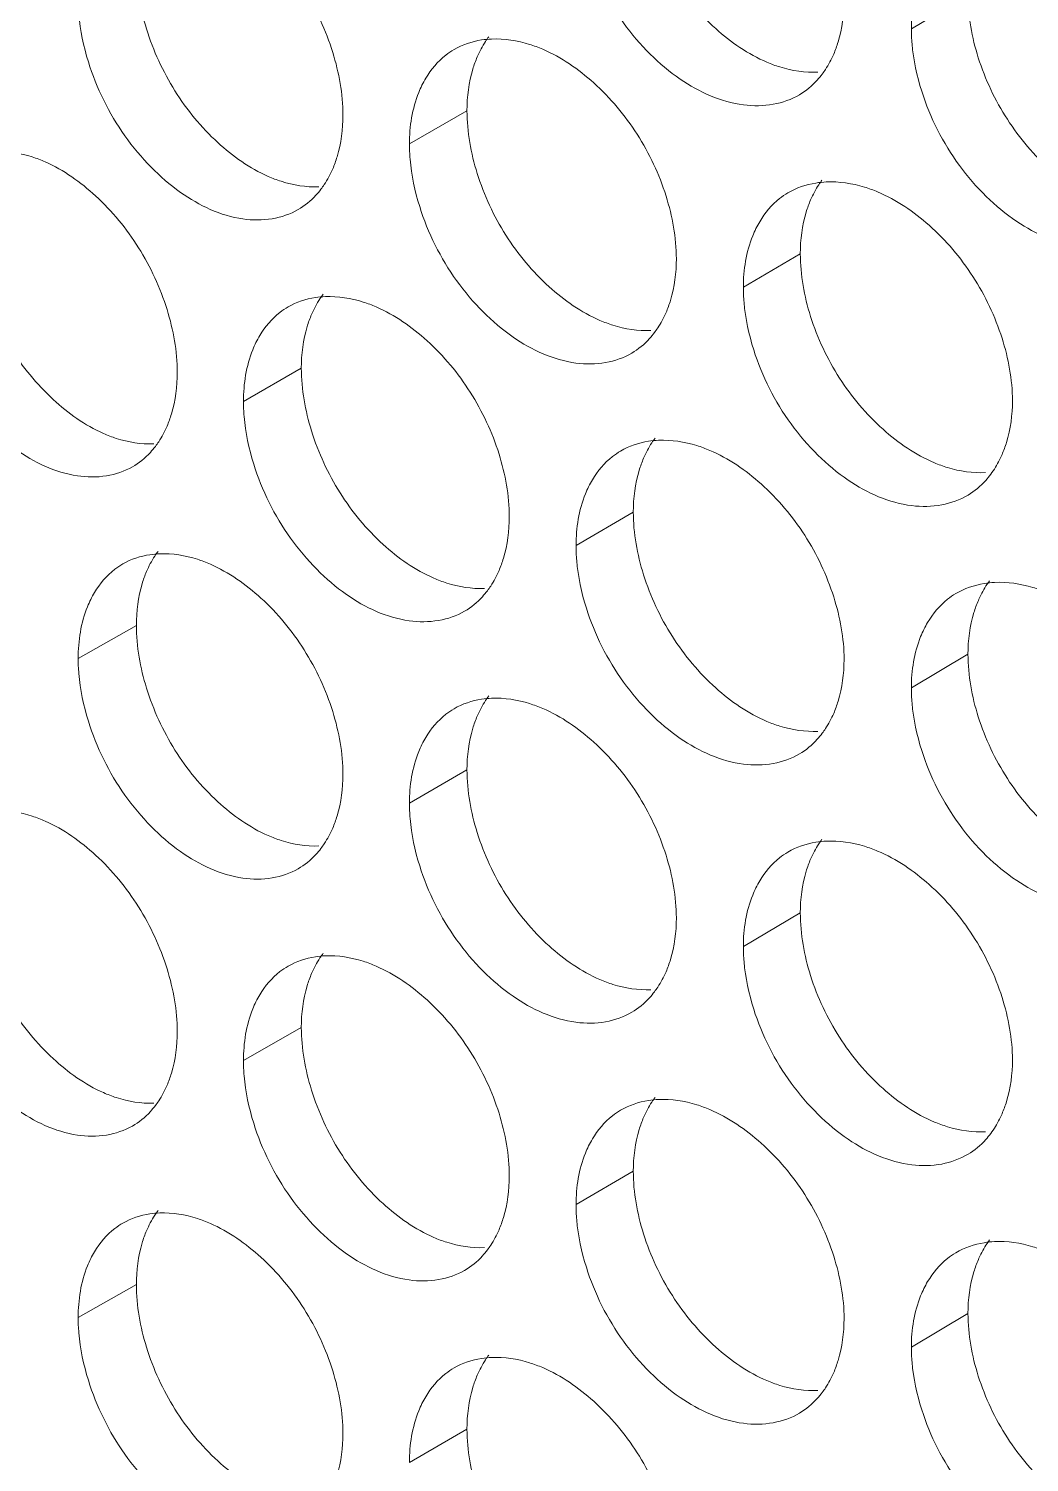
# Model space of a CAD drawing. Header units: millimetres. Extents: x 1177 to 4147, y 93 to 2194.
# Drawn here: x 2607.16 to 2619.11, y 989 to 1006.13 of the extents above; entities that cross this region are included whole.
import ezdxf

# ---------------------------------------------------------------- set-up
doc = ezdxf.new("R2010")
doc.units = ezdxf.units.MM
doc.header["$LTSCALE"] = 0.1
doc.layers.get('0').update_dxf_attribs({"lineweight": 13})
doc.layers.add('标注', color=251, linetype='Continuous', lineweight=9)

# ---------------------------------------------------------------- blocks, each defined once
blk = doc.blocks.new('02')
at = {"layer": '标注'}
for p, q in [((4509.669, 1029.17), (4508.703, 1028.596)), ((4501.12, 1027.196), (4500.138, 1026.629)), ((4501.12, 1027.196), (4500.138, 1026.629)), ((4506.808, 1024.755), (4505.836, 1024.184)), ((4506.808, 1024.755), (4505.836, 1024.184)), ((4498.293, 1022.802), (4497.306, 1022.237)), ((4503.958, 1020.347), (4502.981, 1019.778)), ((4495.478, 1018.414), (4494.485, 1017.851)), ((4509.669, 1017.92), (4508.703, 1017.346)), ((4501.12, 1015.946), (4500.138, 1015.379)), ((4506.808, 1013.505), (4505.836, 1012.934)), ((4498.293, 1011.552), (4497.306, 1010.987)), ((4503.958, 1009.097), (4502.981, 1008.528)), ((4495.478, 1007.164), (4494.485, 1006.601)), ((4495.478, 1007.164), (4494.485, 1006.601)), ((4509.669, 1006.67), (4508.703, 1006.096)), ((4501.12, 1004.696), (4500.138, 1004.129)), ((4501.12, 1004.696), (4500.138, 1004.129))]:
    blk.add_line(p, q, dxfattribs=at)
for points, knots in [([(4503.958, 1031.597), (4503.958, 1031.236), (4504.096, 1030.487), (4504.579, 1029.452), (4505.304, 1028.586), (4505.917, 1028.161), (4506.237, 1028.025)], [0, 0, 0, 0, 0.244219, 0.506251, 0.764892, 1, 1, 1, 1]), ([(4499.003, 1027.122), (4499.003, 1027.483), (4498.866, 1028.233), (4498.385, 1029.27), (4497.666, 1030.139), (4497.058, 1030.568), (4496.741, 1030.707)], [0, 0, 0, 0, 0.244427, 0.506785, 0.765518, 1, 1, 1, 1]), ([(4499.003, 1027.122), (4499.003, 1027.483), (4498.866, 1028.233), (4498.385, 1029.27), (4497.666, 1030.139), (4497.058, 1030.568), (4496.741, 1030.707)], [0, 0, 0, 0, 0.244427, 0.506785, 0.765518, 1, 1, 1, 1]), ([(4503.157, 1029.959), (4503.298, 1029.51), (4503.621, 1028.865), (4504.227, 1028.158), (4504.871, 1027.611), (4505.614, 1027.271), (4506.341, 1027.277), (4506.658, 1027.39), (4506.795, 1027.47)], [0, 0, 0, 0, 0.286646, 0.428688, 0.564047, 0.800418, 0.903427, 1, 1, 1, 1]), ([(4495.478, 1029.664), (4495.478, 1029.302), (4495.615, 1028.552), (4496.091, 1027.515), (4496.806, 1026.644), (4497.412, 1026.214), (4497.729, 1026.075)], [0, 0, 0, 0, 0.244732, 0.507241, 0.765812, 1, 1, 1, 1]), ([(4495.478, 1029.664), (4495.478, 1029.302), (4495.615, 1028.552), (4496.091, 1027.515), (4496.806, 1026.644), (4497.412, 1026.214), (4497.729, 1026.075)], [0, 0, 0, 0, 0.244732, 0.507241, 0.765812, 1, 1, 1, 1]), ([(4508.981, 1029.714), (4508.935, 1029.637), (4508.765, 1029.288), (4508.703, 1028.893), (4508.703, 1028.596)], [0, 0, 0, 0, 0.2325, 1, 1, 1, 1]), ([(4494.485, 1029.101), (4494.485, 1029.015), (4494.502, 1028.653), (4494.577, 1028.294), (4494.659, 1028.031)], [0, 0, 0, 0, 0.239012, 1, 1, 1, 1]), ([(4494.485, 1029.101), (4494.485, 1029.015), (4494.502, 1028.653), (4494.577, 1028.294), (4494.659, 1028.031)], [0, 0, 0, 0, 0.239012, 1, 1, 1, 1]), ([(4507.378, 1028.162), (4507.407, 1028.23), (4507.514, 1028.524), (4507.555, 1028.841), (4507.555, 1029.081)], [0, 0, 0, 0, 0.235606, 1, 1, 1, 1]), ([(4509.669, 1029.17), (4509.669, 1028.809), (4509.808, 1028.06), (4510.296, 1027.026), (4511.027, 1026.164), (4511.644, 1025.743), (4511.966, 1025.608)], [0, 0, 0, 0, 0.243882, 0.505596, 0.764283, 1, 1, 1, 1]), ([(4508.703, 1028.596), (4508.703, 1028.51), (4508.719, 1028.148), (4508.797, 1027.79), (4508.88, 1027.528)], [0, 0, 0, 0, 0.239196, 1, 1, 1, 1]), ([(4501.541, 1028.42), (4501.484, 1028.418), (4501.261, 1028.397), (4501.043, 1028.324), (4500.9, 1028.241)], [0, 0, 0, 0, 0.258684, 1, 1, 1, 1]), ([(4501.541, 1028.42), (4501.484, 1028.418), (4501.261, 1028.397), (4501.043, 1028.324), (4500.9, 1028.241)], [0, 0, 0, 0, 0.258684, 1, 1, 1, 1]), ([(4501.492, 1028.459), (4501.473, 1028.433), (4501.397, 1028.325), (4501.334, 1028.207), (4501.295, 1028.115)], [0, 0, 0, 0, 0.243764, 1, 1, 1, 1]), ([(4501.492, 1028.459), (4501.473, 1028.433), (4501.397, 1028.325), (4501.334, 1028.207), (4501.295, 1028.115)], [0, 0, 0, 0, 0.243764, 1, 1, 1, 1]), ([(4502.412, 1028.246), (4502.339, 1028.277), (4502.061, 1028.381), (4501.759, 1028.429), (4501.541, 1028.42)], [0, 0, 0, 0, 0.266573, 1, 1, 1, 1]), ([(4502.412, 1028.246), (4502.339, 1028.277), (4502.061, 1028.381), (4501.759, 1028.429), (4501.541, 1028.42)], [0, 0, 0, 0, 0.266573, 1, 1, 1, 1]), ([(4500.9, 1028.241), (4500.851, 1028.212), (4500.659, 1028.083), (4500.505, 1027.9), (4500.416, 1027.75)], [0, 0, 0, 0, 0.244804, 1, 1, 1, 1]), ([(4500.9, 1028.241), (4500.851, 1028.212), (4500.659, 1028.083), (4500.505, 1027.9), (4500.416, 1027.75)], [0, 0, 0, 0, 0.244804, 1, 1, 1, 1]), ([(4501.295, 1028.115), (4501.266, 1028.047), (4501.16, 1027.752), (4501.12, 1027.436), (4501.12, 1027.196)], [0, 0, 0, 0, 0.235219, 1, 1, 1, 1]), ([(4501.295, 1028.115), (4501.266, 1028.047), (4501.16, 1027.752), (4501.12, 1027.436), (4501.12, 1027.196)], [0, 0, 0, 0, 0.235219, 1, 1, 1, 1]), ([(4504.693, 1024.671), (4504.693, 1025.032), (4504.554, 1025.782), (4504.069, 1026.817), (4503.343, 1027.683), (4502.731, 1028.109), (4502.412, 1028.246)], [0, 0, 0, 0, 0.244084, 0.506123, 0.764903, 1, 1, 1, 1]), ([(4504.693, 1024.671), (4504.693, 1025.032), (4504.554, 1025.782), (4504.069, 1026.817), (4503.343, 1027.683), (4502.731, 1028.109), (4502.412, 1028.246)], [0, 0, 0, 0, 0.244084, 0.506123, 0.764903, 1, 1, 1, 1]), ([(4507.183, 1027.823), (4507.202, 1027.848), (4507.277, 1027.955), (4507.339, 1028.071), (4507.378, 1028.162)], [0, 0, 0, 0, 0.244103, 1, 1, 1, 1]), ([(4494.659, 1028.031), (4494.798, 1027.583), (4495.115, 1026.939), (4495.709, 1026.229), (4496.342, 1025.678), (4497.071, 1025.329), (4497.79, 1025.325), (4498.104, 1025.431), (4498.239, 1025.509)], [0, 0, 0, 0, 0.287891, 0.430312, 0.565838, 0.801787, 0.904179, 1, 1, 1, 1]), ([(4494.659, 1028.031), (4494.798, 1027.583), (4495.115, 1026.939), (4495.709, 1026.229), (4496.342, 1025.678), (4497.071, 1025.329), (4497.79, 1025.325), (4498.104, 1025.431), (4498.239, 1025.509)], [0, 0, 0, 0, 0.287891, 0.430312, 0.565838, 0.801787, 0.904179, 1, 1, 1, 1]), ([(4506.237, 1028.025), (4506.31, 1027.994), (4506.589, 1027.891), (4506.891, 1027.845), (4507.109, 1027.855)], [0, 0, 0, 0, 0.26616, 1, 1, 1, 1]), ([(4500.416, 1027.75), (4500.37, 1027.673), (4500.199, 1027.324), (4500.138, 1026.927), (4500.138, 1026.629)], [0, 0, 0, 0, 0.231788, 1, 1, 1, 1]), ([(4500.416, 1027.75), (4500.37, 1027.673), (4500.199, 1027.324), (4500.138, 1026.927), (4500.138, 1026.629)], [0, 0, 0, 0, 0.231788, 1, 1, 1, 1]), ([(4506.795, 1027.47), (4506.907, 1027.537), (4507.045, 1027.651), (4507.156, 1027.787), (4507.183, 1027.823)], [0, 0, 0, 0, 0.744319, 1, 1, 1, 1]), ([(4508.88, 1027.528), (4509.023, 1027.078), (4509.35, 1026.433), (4509.962, 1025.727), (4510.615, 1025.183), (4511.366, 1024.848), (4512.099, 1024.862), (4512.418, 1024.979), (4512.556, 1025.062)], [0, 0, 0, 0, 0.285826, 0.427621, 0.562871, 0.799523, 0.902937, 1, 1, 1, 1]), ([(4501.12, 1027.196), (4501.12, 1026.835), (4501.257, 1026.085), (4501.739, 1025.049), (4502.46, 1024.182), (4503.071, 1023.756), (4503.389, 1023.619)], [0, 0, 0, 0, 0.244389, 0.506579, 0.765197, 1, 1, 1, 1]), ([(4501.12, 1027.196), (4501.12, 1026.835), (4501.257, 1026.085), (4501.739, 1025.049), (4502.46, 1024.182), (4503.071, 1023.756), (4503.389, 1023.619)], [0, 0, 0, 0, 0.244389, 0.506579, 0.765197, 1, 1, 1, 1]), ([(4498.829, 1026.204), (4498.858, 1026.272), (4498.964, 1026.566), (4499.003, 1026.883), (4499.003, 1027.122)], [0, 0, 0, 0, 0.23516, 1, 1, 1, 1]), ([(4498.829, 1026.204), (4498.858, 1026.272), (4498.964, 1026.566), (4499.003, 1026.883), (4499.003, 1027.122)], [0, 0, 0, 0, 0.23516, 1, 1, 1, 1]), ([(4493.923, 1026.323), (4493.851, 1026.355), (4493.577, 1026.461), (4493.279, 1026.511), (4493.063, 1026.503)], [0, 0, 0, 0, 0.267086, 1, 1, 1, 1]), ([(4500.138, 1026.629), (4500.138, 1026.543), (4500.154, 1026.181), (4500.23, 1025.823), (4500.313, 1025.56)], [0, 0, 0, 0, 0.239084, 1, 1, 1, 1]), ([(4500.138, 1026.629), (4500.138, 1026.543), (4500.154, 1026.181), (4500.23, 1025.823), (4500.313, 1025.56)], [0, 0, 0, 0, 0.239084, 1, 1, 1, 1]), ([(4496.176, 1022.732), (4496.176, 1023.093), (4496.039, 1023.843), (4495.56, 1024.881), (4494.844, 1025.752), (4494.239, 1026.183), (4493.923, 1026.323)], [0, 0, 0, 0, 0.244599, 0.507118, 0.765827, 1, 1, 1, 1]), ([(4498.628, 1025.856), (4498.648, 1025.882), (4498.725, 1025.992), (4498.789, 1026.111), (4498.829, 1026.204)], [0, 0, 0, 0, 0.243623, 1, 1, 1, 1]), ([(4498.628, 1025.856), (4498.648, 1025.882), (4498.725, 1025.992), (4498.789, 1026.111), (4498.829, 1026.204)], [0, 0, 0, 0, 0.243623, 1, 1, 1, 1]), ([(4497.729, 1026.075), (4497.801, 1026.044), (4498.076, 1025.939), (4498.375, 1025.89), (4498.591, 1025.899)], [0, 0, 0, 0, 0.266662, 1, 1, 1, 1]), ([(4497.729, 1026.075), (4497.801, 1026.044), (4498.076, 1025.939), (4498.375, 1025.89), (4498.591, 1025.899)], [0, 0, 0, 0, 0.266662, 1, 1, 1, 1]), ([(4507.251, 1025.981), (4507.192, 1025.978), (4506.965, 1025.956), (4506.741, 1025.88), (4506.595, 1025.794)], [0, 0, 0, 0, 0.258729, 1, 1, 1, 1]), ([(4507.251, 1025.981), (4507.192, 1025.978), (4506.965, 1025.956), (4506.741, 1025.88), (4506.595, 1025.794)], [0, 0, 0, 0, 0.258729, 1, 1, 1, 1]), ([(4507.178, 1026.013), (4507.159, 1025.987), (4507.084, 1025.881), (4507.023, 1025.765), (4506.984, 1025.675)], [0, 0, 0, 0, 0.244083, 1, 1, 1, 1]), ([(4507.178, 1026.013), (4507.159, 1025.987), (4507.084, 1025.881), (4507.023, 1025.765), (4506.984, 1025.675)], [0, 0, 0, 0, 0.244083, 1, 1, 1, 1]), ([(4508.128, 1025.811), (4508.055, 1025.842), (4507.774, 1025.945), (4507.471, 1025.991), (4507.251, 1025.981)], [0, 0, 0, 0, 0.26624, 1, 1, 1, 1]), ([(4508.128, 1025.811), (4508.055, 1025.842), (4507.774, 1025.945), (4507.471, 1025.991), (4507.251, 1025.981)], [0, 0, 0, 0, 0.26624, 1, 1, 1, 1]), ([(4498.239, 1025.509), (4498.352, 1025.574), (4498.49, 1025.686), (4498.601, 1025.82), (4498.628, 1025.856)], [0, 0, 0, 0, 0.744037, 1, 1, 1, 1]), ([(4498.239, 1025.509), (4498.352, 1025.574), (4498.49, 1025.686), (4498.601, 1025.82), (4498.628, 1025.856)], [0, 0, 0, 0, 0.744037, 1, 1, 1, 1]), ([(4506.595, 1025.794), (4506.547, 1025.765), (4506.356, 1025.635), (4506.204, 1025.452), (4506.115, 1025.303)], [0, 0, 0, 0, 0.245038, 1, 1, 1, 1]), ([(4506.595, 1025.794), (4506.547, 1025.765), (4506.356, 1025.635), (4506.204, 1025.452), (4506.115, 1025.303)], [0, 0, 0, 0, 0.245038, 1, 1, 1, 1]), ([(4506.984, 1025.675), (4506.955, 1025.607), (4506.848, 1025.312), (4506.808, 1024.995), (4506.808, 1024.755)], [0, 0, 0, 0, 0.235516, 1, 1, 1, 1]), ([(4506.984, 1025.675), (4506.955, 1025.607), (4506.848, 1025.312), (4506.808, 1024.995), (4506.808, 1024.755)], [0, 0, 0, 0, 0.235516, 1, 1, 1, 1]), ([(4510.428, 1022.247), (4510.428, 1022.608), (4510.288, 1023.357), (4509.799, 1024.391), (4509.067, 1025.253), (4508.45, 1025.676), (4508.128, 1025.811)], [0, 0, 0, 0, 0.243745, 0.505466, 0.764291, 1, 1, 1, 1]), ([(4510.428, 1022.247), (4510.428, 1022.608), (4510.288, 1023.357), (4509.799, 1024.391), (4509.067, 1025.253), (4508.45, 1025.676), (4508.128, 1025.811)], [0, 0, 0, 0, 0.243745, 0.505466, 0.764291, 1, 1, 1, 1]), ([(4500.313, 1025.56), (4500.453, 1025.111), (4500.774, 1024.467), (4501.376, 1023.758), (4502.016, 1023.21), (4502.755, 1022.867), (4503.479, 1022.869), (4503.795, 1022.98), (4503.931, 1023.06)], [0, 0, 0, 0, 0.287059, 0.429226, 0.56464, 0.800871, 0.903676, 1, 1, 1, 1]), ([(4500.313, 1025.56), (4500.453, 1025.111), (4500.774, 1024.467), (4501.376, 1023.758), (4502.016, 1023.21), (4502.755, 1022.867), (4503.479, 1022.869), (4503.795, 1022.98), (4503.931, 1023.06)], [0, 0, 0, 0, 0.287059, 0.429226, 0.56464, 0.800871, 0.903676, 1, 1, 1, 1]), ([(4492.675, 1025.282), (4492.675, 1024.921), (4492.811, 1024.171), (4493.285, 1023.132), (4493.997, 1022.26), (4494.601, 1021.828), (4494.917, 1021.689)], [0, 0, 0, 0, 0.244904, 0.507573, 0.76612, 1, 1, 1, 1]), ([(4506.115, 1025.303), (4506.069, 1025.226), (4505.898, 1024.877), (4505.836, 1024.481), (4505.836, 1024.184)], [0, 0, 0, 0, 0.232263, 1, 1, 1, 1]), ([(4506.115, 1025.303), (4506.069, 1025.226), (4505.898, 1024.877), (4505.836, 1024.481), (4505.836, 1024.184)], [0, 0, 0, 0, 0.232263, 1, 1, 1, 1]), ([(4506.808, 1024.755), (4506.808, 1024.394), (4506.946, 1023.645), (4507.432, 1022.611), (4508.16, 1021.747), (4508.775, 1021.324), (4509.096, 1021.188)], [0, 0, 0, 0, 0.24405, 0.505923, 0.764587, 1, 1, 1, 1]), ([(4506.808, 1024.755), (4506.808, 1024.394), (4506.946, 1023.645), (4507.432, 1022.611), (4508.16, 1021.747), (4508.775, 1021.324), (4509.096, 1021.188)], [0, 0, 0, 0, 0.24405, 0.505923, 0.764587, 1, 1, 1, 1]), ([(4504.517, 1023.753), (4504.546, 1023.82), (4504.653, 1024.115), (4504.693, 1024.432), (4504.693, 1024.671)], [0, 0, 0, 0, 0.235457, 1, 1, 1, 1]), ([(4504.517, 1023.753), (4504.546, 1023.82), (4504.653, 1024.115), (4504.693, 1024.432), (4504.693, 1024.671)], [0, 0, 0, 0, 0.235457, 1, 1, 1, 1]), ([(4498.704, 1024.024), (4498.647, 1024.022), (4498.427, 1024.002), (4498.211, 1023.931), (4498.069, 1023.849)], [0, 0, 0, 0, 0.258662, 1, 1, 1, 1]), ([(4498.667, 1024.067), (4498.647, 1024.041), (4498.57, 1023.932), (4498.507, 1023.813), (4498.468, 1023.72)], [0, 0, 0, 0, 0.243602, 1, 1, 1, 1]), ([(4499.57, 1023.848), (4499.498, 1023.88), (4499.221, 1023.985), (4498.921, 1024.033), (4498.704, 1024.024)], [0, 0, 0, 0, 0.266742, 1, 1, 1, 1]), ([(4505.836, 1024.184), (4505.836, 1024.097), (4505.853, 1023.736), (4505.93, 1023.378), (4506.013, 1023.115)], [0, 0, 0, 0, 0.239158, 1, 1, 1, 1]), ([(4505.836, 1024.184), (4505.836, 1024.097), (4505.853, 1023.736), (4505.93, 1023.378), (4506.013, 1023.115)], [0, 0, 0, 0, 0.239158, 1, 1, 1, 1]), ([(4498.069, 1023.849), (4498.02, 1023.821), (4497.827, 1023.692), (4497.673, 1023.509), (4497.584, 1023.359)], [0, 0, 0, 0, 0.244683, 1, 1, 1, 1]), ([(4498.468, 1023.72), (4498.439, 1023.652), (4498.333, 1023.357), (4498.293, 1023.041), (4498.293, 1022.802)], [0, 0, 0, 0, 0.235071, 1, 1, 1, 1]), ([(4501.842, 1020.268), (4501.842, 1020.629), (4501.704, 1021.379), (4501.221, 1022.415), (4500.499, 1023.282), (4499.889, 1023.71), (4499.57, 1023.848)], [0, 0, 0, 0, 0.244255, 0.506454, 0.76521, 1, 1, 1, 1]), ([(4504.32, 1023.411), (4504.339, 1023.436), (4504.415, 1023.544), (4504.477, 1023.661), (4504.517, 1023.753)], [0, 0, 0, 0, 0.243945, 1, 1, 1, 1]), ([(4504.32, 1023.411), (4504.339, 1023.436), (4504.415, 1023.544), (4504.477, 1023.661), (4504.517, 1023.753)], [0, 0, 0, 0, 0.243945, 1, 1, 1, 1]), ([(4491.85, 1023.652), (4491.988, 1023.204), (4492.302, 1022.561), (4492.894, 1021.849), (4493.522, 1021.297), (4494.247, 1020.946), (4494.963, 1020.937), (4495.276, 1021.042), (4495.411, 1021.119)], [0, 0, 0, 0, 0.288311, 0.430859, 0.566442, 0.80225, 0.904434, 1, 1, 1, 1]), ([(4503.389, 1023.619), (4503.462, 1023.587), (4503.74, 1023.484), (4504.041, 1023.436), (4504.258, 1023.446)], [0, 0, 0, 0, 0.266325, 1, 1, 1, 1]), ([(4503.389, 1023.619), (4503.462, 1023.587), (4503.74, 1023.484), (4504.041, 1023.436), (4504.258, 1023.446)], [0, 0, 0, 0, 0.266325, 1, 1, 1, 1]), ([(4497.584, 1023.359), (4497.538, 1023.282), (4497.367, 1022.932), (4497.306, 1022.535), (4497.306, 1022.237)], [0, 0, 0, 0, 0.231548, 1, 1, 1, 1]), ([(4503.931, 1023.06), (4504.044, 1023.126), (4504.182, 1023.239), (4504.293, 1023.375), (4504.32, 1023.411)], [0, 0, 0, 0, 0.744227, 1, 1, 1, 1]), ([(4503.931, 1023.06), (4504.044, 1023.126), (4504.182, 1023.239), (4504.293, 1023.375), (4504.32, 1023.411)], [0, 0, 0, 0, 0.744227, 1, 1, 1, 1]), ([(4506.013, 1023.115), (4506.155, 1022.665), (4506.48, 1022.021), (4507.089, 1021.314), (4507.737, 1020.768), (4508.484, 1020.431), (4509.215, 1020.441), (4509.533, 1020.556), (4509.67, 1020.638)], [0, 0, 0, 0, 0.286235, 0.428153, 0.563457, 0.799968, 0.903181, 1, 1, 1, 1]), ([(4506.013, 1023.115), (4506.155, 1022.665), (4506.48, 1022.021), (4507.089, 1021.314), (4507.737, 1020.768), (4508.484, 1020.431), (4509.215, 1020.441), (4509.533, 1020.556), (4509.67, 1020.638)], [0, 0, 0, 0, 0.286235, 0.428153, 0.563457, 0.799968, 0.903181, 1, 1, 1, 1]), ([(4496.002, 1021.815), (4496.031, 1021.882), (4496.137, 1022.177), (4496.176, 1022.493), (4496.176, 1022.732)], [0, 0, 0, 0, 0.235011, 1, 1, 1, 1]), ([(4498.293, 1022.802), (4498.293, 1022.44), (4498.43, 1021.691), (4498.909, 1020.654), (4499.627, 1019.785), (4500.236, 1019.357), (4500.554, 1019.219)], [0, 0, 0, 0, 0.24456, 0.50691, 0.765504, 1, 1, 1, 1]), ([(4497.306, 1022.237), (4497.306, 1022.151), (4497.322, 1021.788), (4497.398, 1021.43), (4497.48, 1021.167)], [0, 0, 0, 0, 0.239048, 1, 1, 1, 1]), ([(4510.25, 1021.328), (4510.28, 1021.396), (4510.387, 1021.69), (4510.428, 1022.008), (4510.428, 1022.247)], [0, 0, 0, 0, 0.235754, 1, 1, 1, 1]), ([(4510.25, 1021.328), (4510.28, 1021.396), (4510.387, 1021.69), (4510.428, 1022.008), (4510.428, 1022.247)], [0, 0, 0, 0, 0.235754, 1, 1, 1, 1]), ([(4495.803, 1021.468), (4495.823, 1021.494), (4495.9, 1021.603), (4495.962, 1021.722), (4496.002, 1021.815)], [0, 0, 0, 0, 0.243534, 1, 1, 1, 1]), ([(4494.917, 1021.689), (4494.988, 1021.657), (4495.262, 1021.551), (4495.56, 1021.502), (4495.775, 1021.51)], [0, 0, 0, 0, 0.266833, 1, 1, 1, 1]), ([(4504.391, 1021.572), (4504.332, 1021.57), (4504.107, 1021.548), (4503.886, 1021.473), (4503.742, 1021.389)], [0, 0, 0, 0, 0.258706, 1, 1, 1, 1]), ([(4504.329, 1021.608), (4504.31, 1021.582), (4504.235, 1021.475), (4504.173, 1021.358), (4504.134, 1021.266)], [0, 0, 0, 0, 0.243924, 1, 1, 1, 1]), ([(4505.264, 1021.4), (4505.191, 1021.431), (4504.912, 1021.535), (4504.609, 1021.582), (4504.391, 1021.572)], [0, 0, 0, 0, 0.266406, 1, 1, 1, 1]), ([(4495.411, 1021.119), (4495.525, 1021.183), (4495.664, 1021.297), (4495.776, 1021.433), (4495.803, 1021.468)], [0, 0, 0, 0, 0.743822, 1, 1, 1, 1]), ([(4503.742, 1021.389), (4503.693, 1021.36), (4503.502, 1021.231), (4503.349, 1021.048), (4503.26, 1020.898)], [0, 0, 0, 0, 0.244922, 1, 1, 1, 1]), ([(4504.134, 1021.266), (4504.105, 1021.199), (4503.998, 1020.904), (4503.958, 1020.587), (4503.958, 1020.347)], [0, 0, 0, 0, 0.235368, 1, 1, 1, 1]), ([(4507.555, 1017.831), (4507.555, 1018.192), (4507.415, 1018.941), (4506.928, 1019.975), (4506.199, 1020.84), (4505.585, 1021.264), (4505.264, 1021.4)], [0, 0, 0, 0, 0.243914, 0.505794, 0.764596, 1, 1, 1, 1]), ([(4510.058, 1020.992), (4510.115, 1021.069), (4510.183, 1021.18), (4510.237, 1021.297), (4510.25, 1021.328)], [0, 0, 0, 0, 0.74354, 1, 1, 1, 1]), ([(4510.058, 1020.992), (4510.115, 1021.069), (4510.183, 1021.18), (4510.237, 1021.297), (4510.25, 1021.328)], [0, 0, 0, 0, 0.74354, 1, 1, 1, 1]), ([(4497.48, 1021.167), (4497.62, 1020.718), (4497.939, 1020.075), (4498.537, 1019.365), (4499.173, 1018.816), (4499.907, 1018.47), (4500.629, 1018.469), (4500.944, 1018.577), (4501.08, 1018.656)], [0, 0, 0, 0, 0.287474, 0.429768, 0.565237, 0.801327, 0.903927, 1, 1, 1, 1]), ([(4509.096, 1021.188), (4509.169, 1021.158), (4509.449, 1021.055), (4509.753, 1021.009), (4509.971, 1021.02)], [0, 0, 0, 0, 0.265996, 1, 1, 1, 1]), ([(4509.096, 1021.188), (4509.169, 1021.158), (4509.449, 1021.055), (4509.753, 1021.009), (4509.971, 1021.02)], [0, 0, 0, 0, 0.265996, 1, 1, 1, 1]), ([(4503.26, 1020.898), (4503.214, 1020.821), (4503.043, 1020.472), (4502.981, 1020.076), (4502.981, 1019.778)], [0, 0, 0, 0, 0.232026, 1, 1, 1, 1]), ([(4509.67, 1020.638), (4509.782, 1020.705), (4509.92, 1020.82), (4510.031, 1020.956), (4510.058, 1020.992)], [0, 0, 0, 0, 0.744409, 1, 1, 1, 1]), ([(4509.67, 1020.638), (4509.782, 1020.705), (4509.92, 1020.82), (4510.031, 1020.956), (4510.058, 1020.992)], [0, 0, 0, 0, 0.744409, 1, 1, 1, 1]), ([(4503.958, 1020.347), (4503.958, 1019.986), (4504.096, 1019.237), (4504.579, 1018.202), (4505.304, 1017.336), (4505.917, 1016.911), (4506.237, 1016.775)], [0, 0, 0, 0, 0.244219, 0.506251, 0.764892, 1, 1, 1, 1]), ([(4501.667, 1019.35), (4501.696, 1019.418), (4501.802, 1019.712), (4501.842, 1020.029), (4501.842, 1020.268)], [0, 0, 0, 0, 0.235309, 1, 1, 1, 1]), ([(4495.878, 1019.636), (4495.821, 1019.633), (4495.604, 1019.614), (4495.39, 1019.544), (4495.25, 1019.464)], [0, 0, 0, 0, 0.258641, 1, 1, 1, 1]), ([(4495.849, 1019.677), (4495.83, 1019.651), (4495.753, 1019.542), (4495.691, 1019.424), (4495.652, 1019.331)], [0, 0, 0, 0, 0.243518, 1, 1, 1, 1]), ([(4496.741, 1019.457), (4496.668, 1019.489), (4496.393, 1019.594), (4496.094, 1019.644), (4495.878, 1019.636)], [0, 0, 0, 0, 0.266913, 1, 1, 1, 1]), ([(4502.981, 1019.778), (4502.981, 1019.692), (4502.998, 1019.33), (4503.074, 1018.972), (4503.157, 1018.709)], [0, 0, 0, 0, 0.239121, 1, 1, 1, 1]), ([(4495.25, 1019.464), (4495.201, 1019.436), (4495.007, 1019.308), (4494.853, 1019.125), (4494.763, 1018.974)], [0, 0, 0, 0, 0.24456, 1, 1, 1, 1]), ([(4495.652, 1019.331), (4495.623, 1019.264), (4495.517, 1018.969), (4495.478, 1018.653), (4495.478, 1018.414)], [0, 0, 0, 0, 0.234922, 1, 1, 1, 1]), ([(4499.003, 1015.872), (4499.003, 1016.233), (4498.866, 1016.983), (4498.385, 1018.02), (4497.666, 1018.889), (4497.058, 1019.318), (4496.741, 1019.457)], [0, 0, 0, 0, 0.244427, 0.506785, 0.765518, 1, 1, 1, 1]), ([(4501.468, 1019.005), (4501.488, 1019.031), (4501.564, 1019.139), (4501.627, 1019.258), (4501.667, 1019.35)], [0, 0, 0, 0, 0.243785, 1, 1, 1, 1]), ([(4500.554, 1019.219), (4500.626, 1019.187), (4500.902, 1019.083), (4501.202, 1019.035), (4501.419, 1019.044)], [0, 0, 0, 0, 0.266492, 1, 1, 1, 1]), ([(4510.123, 1019.147), (4510.064, 1019.144), (4509.833, 1019.121), (4509.608, 1019.043), (4509.46, 1018.955)], [0, 0, 0, 0, 0.258753, 1, 1, 1, 1]), ([(4510.038, 1019.175), (4509.981, 1019.098), (4509.913, 1018.987), (4509.859, 1018.87), (4509.846, 1018.84)], [0, 0, 0, 0, 0.74352, 1, 1, 1, 1]), ([(4511.004, 1018.979), (4510.93, 1019.01), (4510.648, 1019.112), (4510.343, 1019.158), (4510.123, 1019.147)], [0, 0, 0, 0, 0.266077, 1, 1, 1, 1]), ([(4494.763, 1018.974), (4494.717, 1018.897), (4494.547, 1018.547), (4494.485, 1018.15), (4494.485, 1017.851)], [0, 0, 0, 0, 0.231308, 1, 1, 1, 1]), ([(4501.08, 1018.656), (4501.192, 1018.721), (4501.33, 1018.834), (4501.441, 1018.969), (4501.468, 1019.005)], [0, 0, 0, 0, 0.744134, 1, 1, 1, 1]), ([(4509.46, 1018.955), (4509.412, 1018.926), (4509.222, 1018.795), (4509.07, 1018.613), (4508.981, 1018.464)], [0, 0, 0, 0, 0.245151, 1, 1, 1, 1]), ([(4509.846, 1018.84), (4509.817, 1018.772), (4509.709, 1018.477), (4509.669, 1018.16), (4509.669, 1017.92)], [0, 0, 0, 0, 0.235665, 1, 1, 1, 1]), ([(4503.157, 1018.709), (4503.298, 1018.26), (4503.621, 1017.615), (4504.227, 1016.908), (4504.871, 1016.361), (4505.614, 1016.021), (4506.341, 1016.027), (4506.658, 1016.14), (4506.795, 1016.22)], [0, 0, 0, 0, 0.286646, 0.428688, 0.564047, 0.800418, 0.903427, 1, 1, 1, 1]), ([(4495.478, 1018.414), (4495.478, 1018.052), (4495.615, 1017.302), (4496.091, 1016.265), (4496.806, 1015.394), (4497.412, 1014.964), (4497.729, 1014.825)], [0, 0, 0, 0, 0.244732, 0.507241, 0.765812, 1, 1, 1, 1]), ([(4508.981, 1018.464), (4508.935, 1018.387), (4508.765, 1018.038), (4508.703, 1017.643), (4508.703, 1017.346)], [0, 0, 0, 0, 0.2325, 1, 1, 1, 1]), ([(4494.485, 1017.851), (4494.485, 1017.765), (4494.502, 1017.403), (4494.577, 1017.044), (4494.659, 1016.781)], [0, 0, 0, 0, 0.239012, 1, 1, 1, 1]), ([(4507.378, 1016.912), (4507.407, 1016.98), (4507.514, 1017.274), (4507.555, 1017.591), (4507.555, 1017.831)], [0, 0, 0, 0, 0.235606, 1, 1, 1, 1]), ([(4509.669, 1017.92), (4509.669, 1017.559), (4509.808, 1016.81), (4510.296, 1015.776), (4511.027, 1014.914), (4511.644, 1014.493), (4511.966, 1014.358)], [0, 0, 0, 0, 0.243882, 0.505596, 0.764283, 1, 1, 1, 1]), ([(4508.703, 1017.346), (4508.703, 1017.26), (4508.719, 1016.898), (4508.797, 1016.54), (4508.88, 1016.278)], [0, 0, 0, 0, 0.239196, 1, 1, 1, 1]), ([(4501.541, 1017.17), (4501.484, 1017.168), (4501.261, 1017.147), (4501.043, 1017.074), (4500.9, 1016.991)], [0, 0, 0, 0, 0.258684, 1, 1, 1, 1]), ([(4501.492, 1017.209), (4501.473, 1017.183), (4501.397, 1017.075), (4501.334, 1016.957), (4501.295, 1016.865)], [0, 0, 0, 0, 0.243764, 1, 1, 1, 1]), ([(4502.412, 1016.996), (4502.339, 1017.027), (4502.061, 1017.131), (4501.759, 1017.179), (4501.541, 1017.17)], [0, 0, 0, 0, 0.266573, 1, 1, 1, 1]), ([(4500.9, 1016.991), (4500.851, 1016.962), (4500.659, 1016.833), (4500.505, 1016.65), (4500.416, 1016.5)], [0, 0, 0, 0, 0.244804, 1, 1, 1, 1]), ([(4501.295, 1016.865), (4501.266, 1016.797), (4501.16, 1016.502), (4501.12, 1016.186), (4501.12, 1015.946)], [0, 0, 0, 0, 0.235219, 1, 1, 1, 1]), ([(4504.693, 1013.421), (4504.693, 1013.782), (4504.554, 1014.532), (4504.069, 1015.567), (4503.343, 1016.433), (4502.731, 1016.859), (4502.412, 1016.996)], [0, 0, 0, 0, 0.244084, 0.506123, 0.764903, 1, 1, 1, 1]), ([(4507.183, 1016.573), (4507.202, 1016.598), (4507.277, 1016.705), (4507.339, 1016.821), (4507.378, 1016.912)], [0, 0, 0, 0, 0.244103, 1, 1, 1, 1]), ([(4494.659, 1016.781), (4494.798, 1016.333), (4495.115, 1015.689), (4495.709, 1014.979), (4496.342, 1014.428), (4497.071, 1014.079), (4497.79, 1014.075), (4498.104, 1014.181), (4498.239, 1014.259)], [0, 0, 0, 0, 0.287891, 0.430312, 0.565838, 0.801787, 0.904179, 1, 1, 1, 1]), ([(4506.237, 1016.775), (4506.31, 1016.744), (4506.589, 1016.641), (4506.891, 1016.595), (4507.109, 1016.605)], [0, 0, 0, 0, 0.26616, 1, 1, 1, 1]), ([(4500.416, 1016.5), (4500.37, 1016.423), (4500.199, 1016.074), (4500.138, 1015.677), (4500.138, 1015.379)], [0, 0, 0, 0, 0.231788, 1, 1, 1, 1]), ([(4506.795, 1016.22), (4506.907, 1016.287), (4507.045, 1016.401), (4507.156, 1016.537), (4507.183, 1016.573)], [0, 0, 0, 0, 0.744319, 1, 1, 1, 1]), ([(4508.88, 1016.278), (4509.023, 1015.828), (4509.35, 1015.183), (4509.962, 1014.477), (4510.615, 1013.933), (4511.366, 1013.598), (4512.099, 1013.612), (4512.418, 1013.729), (4512.556, 1013.812)], [0, 0, 0, 0, 0.285826, 0.427621, 0.562871, 0.799523, 0.902937, 1, 1, 1, 1]), ([(4498.829, 1014.954), (4498.858, 1015.022), (4498.964, 1015.316), (4499.003, 1015.633), (4499.003, 1015.872)], [0, 0, 0, 0, 0.23516, 1, 1, 1, 1]), ([(4501.12, 1015.946), (4501.12, 1015.585), (4501.257, 1014.835), (4501.739, 1013.799), (4502.46, 1012.932), (4503.071, 1012.506), (4503.389, 1012.369)], [0, 0, 0, 0, 0.244389, 0.506579, 0.765197, 1, 1, 1, 1]), ([(4500.138, 1015.379), (4500.138, 1015.293), (4500.154, 1014.931), (4500.23, 1014.573), (4500.313, 1014.31)], [0, 0, 0, 0, 0.239084, 1, 1, 1, 1]), ([(4493.923, 1015.073), (4493.851, 1015.105), (4493.577, 1015.211), (4493.279, 1015.261), (4493.063, 1015.253)], [0, 0, 0, 0, 0.267086, 1, 1, 1, 1]), ([(4496.176, 1011.482), (4496.176, 1011.843), (4496.039, 1012.593), (4495.56, 1013.631), (4494.844, 1014.502), (4494.239, 1014.933), (4493.923, 1015.073)], [0, 0, 0, 0, 0.244599, 0.507118, 0.765827, 1, 1, 1, 1]), ([(4498.628, 1014.606), (4498.648, 1014.632), (4498.725, 1014.742), (4498.789, 1014.861), (4498.829, 1014.954)], [0, 0, 0, 0, 0.243623, 1, 1, 1, 1]), ([(4497.729, 1014.825), (4497.801, 1014.794), (4498.076, 1014.689), (4498.375, 1014.64), (4498.591, 1014.649)], [0, 0, 0, 0, 0.266662, 1, 1, 1, 1]), ([(4507.251, 1014.731), (4507.192, 1014.728), (4506.965, 1014.706), (4506.741, 1014.63), (4506.595, 1014.544)], [0, 0, 0, 0, 0.258729, 1, 1, 1, 1]), ([(4507.178, 1014.763), (4507.159, 1014.737), (4507.084, 1014.631), (4507.023, 1014.515), (4506.984, 1014.425)], [0, 0, 0, 0, 0.244083, 1, 1, 1, 1]), ([(4508.128, 1014.561), (4508.055, 1014.592), (4507.774, 1014.695), (4507.471, 1014.741), (4507.251, 1014.731)], [0, 0, 0, 0, 0.26624, 1, 1, 1, 1]), ([(4498.239, 1014.259), (4498.352, 1014.324), (4498.49, 1014.436), (4498.601, 1014.57), (4498.628, 1014.606)], [0, 0, 0, 0, 0.744037, 1, 1, 1, 1]), ([(4506.595, 1014.544), (4506.547, 1014.515), (4506.356, 1014.385), (4506.204, 1014.202), (4506.115, 1014.053)], [0, 0, 0, 0, 0.245038, 1, 1, 1, 1]), ([(4506.984, 1014.425), (4506.955, 1014.357), (4506.848, 1014.062), (4506.808, 1013.745), (4506.808, 1013.505)], [0, 0, 0, 0, 0.235516, 1, 1, 1, 1]), ([(4510.428, 1010.997), (4510.428, 1011.358), (4510.288, 1012.107), (4509.799, 1013.141), (4509.067, 1014.003), (4508.45, 1014.426), (4508.128, 1014.561)], [0, 0, 0, 0, 0.243745, 0.505466, 0.764291, 1, 1, 1, 1]), ([(4500.313, 1014.31), (4500.453, 1013.861), (4500.774, 1013.217), (4501.376, 1012.508), (4502.016, 1011.96), (4502.755, 1011.617), (4503.479, 1011.619), (4503.795, 1011.73), (4503.931, 1011.81)], [0, 0, 0, 0, 0.287059, 0.429226, 0.56464, 0.800871, 0.903676, 1, 1, 1, 1]), ([(4492.675, 1014.032), (4492.675, 1013.671), (4492.811, 1012.921), (4493.285, 1011.882), (4493.997, 1011.01), (4494.601, 1010.578), (4494.917, 1010.439)], [0, 0, 0, 0, 0.244904, 0.507573, 0.76612, 1, 1, 1, 1]), ([(4506.115, 1014.053), (4506.069, 1013.976), (4505.898, 1013.627), (4505.836, 1013.231), (4505.836, 1012.934)], [0, 0, 0, 0, 0.232263, 1, 1, 1, 1]), ([(4506.808, 1013.505), (4506.808, 1013.144), (4506.946, 1012.395), (4507.432, 1011.361), (4508.16, 1010.497), (4508.775, 1010.074), (4509.096, 1009.938)], [0, 0, 0, 0, 0.24405, 0.505923, 0.764587, 1, 1, 1, 1]), ([(4504.517, 1012.503), (4504.546, 1012.57), (4504.653, 1012.865), (4504.693, 1013.182), (4504.693, 1013.421)], [0, 0, 0, 0, 0.235457, 1, 1, 1, 1]), ([(4505.836, 1012.934), (4505.836, 1012.847), (4505.853, 1012.486), (4505.93, 1012.128), (4506.013, 1011.865)], [0, 0, 0, 0, 0.239158, 1, 1, 1, 1]), ([(4498.704, 1012.774), (4498.647, 1012.772), (4498.427, 1012.752), (4498.211, 1012.681), (4498.069, 1012.599)], [0, 0, 0, 0, 0.258662, 1, 1, 1, 1]), ([(4498.667, 1012.817), (4498.647, 1012.791), (4498.57, 1012.682), (4498.507, 1012.563), (4498.468, 1012.47)], [0, 0, 0, 0, 0.243602, 1, 1, 1, 1]), ([(4499.57, 1012.598), (4499.498, 1012.63), (4499.221, 1012.735), (4498.921, 1012.783), (4498.704, 1012.774)], [0, 0, 0, 0, 0.266742, 1, 1, 1, 1]), ([(4498.069, 1012.599), (4498.02, 1012.571), (4497.827, 1012.442), (4497.673, 1012.259), (4497.584, 1012.109)], [0, 0, 0, 0, 0.244683, 1, 1, 1, 1]), ([(4498.468, 1012.47), (4498.439, 1012.402), (4498.333, 1012.107), (4498.293, 1011.791), (4498.293, 1011.552)], [0, 0, 0, 0, 0.235071, 1, 1, 1, 1]), ([(4501.842, 1009.018), (4501.842, 1009.379), (4501.704, 1010.129), (4501.221, 1011.165), (4500.499, 1012.032), (4499.889, 1012.46), (4499.57, 1012.598)], [0, 0, 0, 0, 0.244255, 0.506454, 0.76521, 1, 1, 1, 1]), ([(4504.32, 1012.161), (4504.339, 1012.186), (4504.415, 1012.294), (4504.477, 1012.411), (4504.517, 1012.503)], [0, 0, 0, 0, 0.243945, 1, 1, 1, 1]), ([(4491.85, 1012.402), (4491.988, 1011.954), (4492.302, 1011.311), (4492.894, 1010.599), (4493.522, 1010.047), (4494.247, 1009.696), (4494.963, 1009.687), (4495.276, 1009.792), (4495.411, 1009.869)], [0, 0, 0, 0, 0.288311, 0.430859, 0.566442, 0.80225, 0.904434, 1, 1, 1, 1]), ([(4503.389, 1012.369), (4503.462, 1012.337), (4503.74, 1012.234), (4504.041, 1012.186), (4504.258, 1012.196)], [0, 0, 0, 0, 0.266325, 1, 1, 1, 1]), ([(4497.584, 1012.109), (4497.538, 1012.032), (4497.367, 1011.682), (4497.306, 1011.285), (4497.306, 1010.987)], [0, 0, 0, 0, 0.231548, 1, 1, 1, 1]), ([(4503.931, 1011.81), (4504.044, 1011.876), (4504.182, 1011.989), (4504.293, 1012.125), (4504.32, 1012.161)], [0, 0, 0, 0, 0.744227, 1, 1, 1, 1]), ([(4506.013, 1011.865), (4506.155, 1011.415), (4506.48, 1010.771), (4507.089, 1010.064), (4507.737, 1009.518), (4508.484, 1009.181), (4509.215, 1009.191), (4509.533, 1009.306), (4509.67, 1009.388)], [0, 0, 0, 0, 0.286235, 0.428153, 0.563457, 0.799968, 0.903181, 1, 1, 1, 1]), ([(4496.002, 1010.565), (4496.031, 1010.632), (4496.137, 1010.927), (4496.176, 1011.243), (4496.176, 1011.482)], [0, 0, 0, 0, 0.235011, 1, 1, 1, 1]), ([(4498.293, 1011.552), (4498.293, 1011.19), (4498.43, 1010.441), (4498.909, 1009.404), (4499.627, 1008.535), (4500.236, 1008.107), (4500.554, 1007.969)], [0, 0, 0, 0, 0.24456, 0.50691, 0.765504, 1, 1, 1, 1]), ([(4497.306, 1010.987), (4497.306, 1010.901), (4497.322, 1010.538), (4497.398, 1010.18), (4497.48, 1009.917)], [0, 0, 0, 0, 0.239048, 1, 1, 1, 1]), ([(4510.25, 1010.078), (4510.28, 1010.146), (4510.387, 1010.44), (4510.428, 1010.758), (4510.428, 1010.997)], [0, 0, 0, 0, 0.235754, 1, 1, 1, 1]), ([(4495.803, 1010.218), (4495.823, 1010.244), (4495.9, 1010.353), (4495.962, 1010.472), (4496.002, 1010.565)], [0, 0, 0, 0, 0.243534, 1, 1, 1, 1]), ([(4494.917, 1010.439), (4494.988, 1010.407), (4495.262, 1010.301), (4495.56, 1010.252), (4495.775, 1010.26)], [0, 0, 0, 0, 0.266833, 1, 1, 1, 1]), ([(4504.391, 1010.322), (4504.332, 1010.32), (4504.107, 1010.298), (4503.886, 1010.223), (4503.742, 1010.139)], [0, 0, 0, 0, 0.258706, 1, 1, 1, 1]), ([(4504.329, 1010.358), (4504.31, 1010.332), (4504.235, 1010.225), (4504.173, 1010.108), (4504.134, 1010.016)], [0, 0, 0, 0, 0.243924, 1, 1, 1, 1]), ([(4505.264, 1010.15), (4505.191, 1010.181), (4504.912, 1010.285), (4504.609, 1010.332), (4504.391, 1010.322)], [0, 0, 0, 0, 0.266406, 1, 1, 1, 1]), ([(4495.411, 1009.869), (4495.525, 1009.933), (4495.664, 1010.047), (4495.776, 1010.183), (4495.803, 1010.218)], [0, 0, 0, 0, 0.743822, 1, 1, 1, 1]), ([(4503.742, 1010.139), (4503.693, 1010.11), (4503.502, 1009.981), (4503.349, 1009.798), (4503.26, 1009.648)], [0, 0, 0, 0, 0.244922, 1, 1, 1, 1]), ([(4504.134, 1010.016), (4504.105, 1009.949), (4503.998, 1009.654), (4503.958, 1009.337), (4503.958, 1009.097)], [0, 0, 0, 0, 0.235368, 1, 1, 1, 1]), ([(4507.555, 1006.581), (4507.555, 1006.942), (4507.415, 1007.691), (4506.928, 1008.725), (4506.199, 1009.59), (4505.585, 1010.014), (4505.264, 1010.15)], [0, 0, 0, 0, 0.243914, 0.505794, 0.764596, 1, 1, 1, 1]), ([(4510.058, 1009.742), (4510.115, 1009.819), (4510.183, 1009.93), (4510.237, 1010.047), (4510.25, 1010.078)], [0, 0, 0, 0, 0.74354, 1, 1, 1, 1]), ([(4497.48, 1009.917), (4497.62, 1009.468), (4497.939, 1008.825), (4498.537, 1008.115), (4499.173, 1007.566), (4499.907, 1007.22), (4500.629, 1007.219), (4500.944, 1007.327), (4501.08, 1007.406)], [0, 0, 0, 0, 0.287474, 0.429768, 0.565237, 0.801327, 0.903927, 1, 1, 1, 1]), ([(4509.096, 1009.938), (4509.169, 1009.908), (4509.449, 1009.805), (4509.753, 1009.759), (4509.971, 1009.77)], [0, 0, 0, 0, 0.265996, 1, 1, 1, 1]), ([(4503.26, 1009.648), (4503.214, 1009.571), (4503.043, 1009.222), (4502.981, 1008.826), (4502.981, 1008.528)], [0, 0, 0, 0, 0.232026, 1, 1, 1, 1]), ([(4509.67, 1009.388), (4509.782, 1009.455), (4509.92, 1009.57), (4510.031, 1009.706), (4510.058, 1009.742)], [0, 0, 0, 0, 0.744409, 1, 1, 1, 1]), ([(4501.667, 1008.1), (4501.696, 1008.168), (4501.802, 1008.462), (4501.842, 1008.779), (4501.842, 1009.018)], [0, 0, 0, 0, 0.235309, 1, 1, 1, 1]), ([(4503.958, 1009.097), (4503.958, 1008.736), (4504.096, 1007.987), (4504.579, 1006.952), (4505.304, 1006.086), (4505.917, 1005.661), (4506.237, 1005.525)], [0, 0, 0, 0, 0.244219, 0.506251, 0.764892, 1, 1, 1, 1]), ([(4502.981, 1008.528), (4502.981, 1008.442), (4502.998, 1008.08), (4503.074, 1007.722), (4503.157, 1007.459)], [0, 0, 0, 0, 0.239121, 1, 1, 1, 1]), ([(4495.878, 1008.386), (4495.821, 1008.383), (4495.604, 1008.364), (4495.39, 1008.294), (4495.25, 1008.214)], [0, 0, 0, 0, 0.258641, 1, 1, 1, 1]), ([(4495.878, 1008.386), (4495.821, 1008.383), (4495.604, 1008.364), (4495.39, 1008.294), (4495.25, 1008.214)], [0, 0, 0, 0, 0.258641, 1, 1, 1, 1]), ([(4495.849, 1008.427), (4495.83, 1008.401), (4495.753, 1008.292), (4495.691, 1008.174), (4495.652, 1008.081)], [0, 0, 0, 0, 0.243518, 1, 1, 1, 1]), ([(4495.849, 1008.427), (4495.83, 1008.401), (4495.753, 1008.292), (4495.691, 1008.174), (4495.652, 1008.081)], [0, 0, 0, 0, 0.243518, 1, 1, 1, 1]), ([(4496.741, 1008.207), (4496.668, 1008.239), (4496.393, 1008.344), (4496.094, 1008.394), (4495.878, 1008.386)], [0, 0, 0, 0, 0.266913, 1, 1, 1, 1]), ([(4496.741, 1008.207), (4496.668, 1008.239), (4496.393, 1008.344), (4496.094, 1008.394), (4495.878, 1008.386)], [0, 0, 0, 0, 0.266913, 1, 1, 1, 1]), ([(4495.25, 1008.214), (4495.201, 1008.186), (4495.007, 1008.058), (4494.853, 1007.875), (4494.763, 1007.724)], [0, 0, 0, 0, 0.24456, 1, 1, 1, 1]), ([(4495.25, 1008.214), (4495.201, 1008.186), (4495.007, 1008.058), (4494.853, 1007.875), (4494.763, 1007.724)], [0, 0, 0, 0, 0.24456, 1, 1, 1, 1]), ([(4495.652, 1008.081), (4495.623, 1008.014), (4495.517, 1007.719), (4495.478, 1007.403), (4495.478, 1007.164)], [0, 0, 0, 0, 0.234922, 1, 1, 1, 1]), ([(4495.652, 1008.081), (4495.623, 1008.014), (4495.517, 1007.719), (4495.478, 1007.403), (4495.478, 1007.164)], [0, 0, 0, 0, 0.234922, 1, 1, 1, 1]), ([(4499.003, 1004.622), (4499.003, 1004.983), (4498.866, 1005.733), (4498.385, 1006.77), (4497.666, 1007.639), (4497.058, 1008.068), (4496.741, 1008.207)], [0, 0, 0, 0, 0.244427, 0.506785, 0.765518, 1, 1, 1, 1]), ([(4499.003, 1004.622), (4499.003, 1004.983), (4498.866, 1005.733), (4498.385, 1006.77), (4497.666, 1007.639), (4497.058, 1008.068), (4496.741, 1008.207)], [0, 0, 0, 0, 0.244427, 0.506785, 0.765518, 1, 1, 1, 1]), ([(4501.468, 1007.755), (4501.488, 1007.781), (4501.564, 1007.889), (4501.627, 1008.008), (4501.667, 1008.1)], [0, 0, 0, 0, 0.243785, 1, 1, 1, 1]), ([(4500.554, 1007.969), (4500.626, 1007.937), (4500.902, 1007.833), (4501.202, 1007.785), (4501.419, 1007.794)], [0, 0, 0, 0, 0.266492, 1, 1, 1, 1]), ([(4510.123, 1007.897), (4510.064, 1007.894), (4509.833, 1007.871), (4509.608, 1007.793), (4509.46, 1007.705)], [0, 0, 0, 0, 0.258753, 1, 1, 1, 1]), ([(4510.038, 1007.925), (4509.981, 1007.848), (4509.913, 1007.737), (4509.859, 1007.62), (4509.846, 1007.59)], [0, 0, 0, 0, 0.74352, 1, 1, 1, 1]), ([(4511.004, 1007.729), (4510.93, 1007.76), (4510.648, 1007.862), (4510.343, 1007.908), (4510.123, 1007.897)], [0, 0, 0, 0, 0.266077, 1, 1, 1, 1]), ([(4494.763, 1007.724), (4494.717, 1007.647), (4494.547, 1007.297), (4494.485, 1006.9), (4494.485, 1006.601)], [0, 0, 0, 0, 0.231308, 1, 1, 1, 1]), ([(4494.763, 1007.724), (4494.717, 1007.647), (4494.547, 1007.297), (4494.485, 1006.9), (4494.485, 1006.601)], [0, 0, 0, 0, 0.231308, 1, 1, 1, 1]), ([(4501.08, 1007.406), (4501.192, 1007.471), (4501.33, 1007.584), (4501.441, 1007.719), (4501.468, 1007.755)], [0, 0, 0, 0, 0.744134, 1, 1, 1, 1]), ([(4509.46, 1007.705), (4509.412, 1007.676), (4509.222, 1007.545), (4509.07, 1007.363), (4508.981, 1007.214)], [0, 0, 0, 0, 0.245151, 1, 1, 1, 1]), ([(4509.846, 1007.59), (4509.817, 1007.522), (4509.709, 1007.227), (4509.669, 1006.91), (4509.669, 1006.67)], [0, 0, 0, 0, 0.235665, 1, 1, 1, 1]), ([(4503.157, 1007.459), (4503.298, 1007.01), (4503.621, 1006.365), (4504.227, 1005.658), (4504.871, 1005.111), (4505.614, 1004.771), (4506.341, 1004.777), (4506.658, 1004.89), (4506.795, 1004.97)], [0, 0, 0, 0, 0.286646, 0.428688, 0.564047, 0.800418, 0.903427, 1, 1, 1, 1]), ([(4495.478, 1007.164), (4495.478, 1006.802), (4495.615, 1006.052), (4496.091, 1005.015), (4496.806, 1004.144), (4497.412, 1003.714), (4497.729, 1003.575)], [0, 0, 0, 0, 0.244732, 0.507241, 0.765812, 1, 1, 1, 1]), ([(4495.478, 1007.164), (4495.478, 1006.802), (4495.615, 1006.052), (4496.091, 1005.015), (4496.806, 1004.144), (4497.412, 1003.714), (4497.729, 1003.575)], [0, 0, 0, 0, 0.244732, 0.507241, 0.765812, 1, 1, 1, 1]), ([(4508.981, 1007.214), (4508.935, 1007.137), (4508.765, 1006.788), (4508.703, 1006.393), (4508.703, 1006.096)], [0, 0, 0, 0, 0.2325, 1, 1, 1, 1]), ([(4494.485, 1006.601), (4494.485, 1006.515), (4494.502, 1006.153), (4494.577, 1005.794), (4494.659, 1005.531)], [0, 0, 0, 0, 0.239012, 1, 1, 1, 1]), ([(4494.485, 1006.601), (4494.485, 1006.515), (4494.502, 1006.153), (4494.577, 1005.794), (4494.659, 1005.531)], [0, 0, 0, 0, 0.239012, 1, 1, 1, 1]), ([(4507.378, 1005.662), (4507.407, 1005.73), (4507.514, 1006.024), (4507.555, 1006.341), (4507.555, 1006.581)], [0, 0, 0, 0, 0.235606, 1, 1, 1, 1]), ([(4509.669, 1006.67), (4509.669, 1006.309), (4509.808, 1005.56), (4510.296, 1004.526), (4511.027, 1003.664), (4511.644, 1003.243), (4511.966, 1003.108)], [0, 0, 0, 0, 0.243882, 0.505596, 0.764283, 1, 1, 1, 1]), ([(4508.703, 1006.096), (4508.703, 1006.01), (4508.719, 1005.648), (4508.797, 1005.29), (4508.88, 1005.028)], [0, 0, 0, 0, 0.239196, 1, 1, 1, 1]), ([(4501.541, 1005.92), (4501.484, 1005.918), (4501.261, 1005.897), (4501.043, 1005.824), (4500.9, 1005.741)], [0, 0, 0, 0, 0.258684, 1, 1, 1, 1]), ([(4501.541, 1005.92), (4501.484, 1005.918), (4501.261, 1005.897), (4501.043, 1005.824), (4500.9, 1005.741)], [0, 0, 0, 0, 0.258684, 1, 1, 1, 1]), ([(4501.492, 1005.959), (4501.473, 1005.933), (4501.397, 1005.825), (4501.334, 1005.707), (4501.295, 1005.615)], [0, 0, 0, 0, 0.243764, 1, 1, 1, 1]), ([(4501.492, 1005.959), (4501.473, 1005.933), (4501.397, 1005.825), (4501.334, 1005.707), (4501.295, 1005.615)], [0, 0, 0, 0, 0.243764, 1, 1, 1, 1]), ([(4502.412, 1005.746), (4502.339, 1005.777), (4502.061, 1005.881), (4501.759, 1005.929), (4501.541, 1005.92)], [0, 0, 0, 0, 0.266573, 1, 1, 1, 1]), ([(4502.412, 1005.746), (4502.339, 1005.777), (4502.061, 1005.881), (4501.759, 1005.929), (4501.541, 1005.92)], [0, 0, 0, 0, 0.266573, 1, 1, 1, 1]), ([(4500.9, 1005.741), (4500.851, 1005.712), (4500.659, 1005.583), (4500.505, 1005.4), (4500.416, 1005.25)], [0, 0, 0, 0, 0.244804, 1, 1, 1, 1]), ([(4500.9, 1005.741), (4500.851, 1005.712), (4500.659, 1005.583), (4500.505, 1005.4), (4500.416, 1005.25)], [0, 0, 0, 0, 0.244804, 1, 1, 1, 1]), ([(4501.295, 1005.615), (4501.266, 1005.547), (4501.16, 1005.252), (4501.12, 1004.936), (4501.12, 1004.696)], [0, 0, 0, 0, 0.235219, 1, 1, 1, 1]), ([(4501.295, 1005.615), (4501.266, 1005.547), (4501.16, 1005.252), (4501.12, 1004.936), (4501.12, 1004.696)], [0, 0, 0, 0, 0.235219, 1, 1, 1, 1]), ([(4504.693, 1002.171), (4504.693, 1002.532), (4504.554, 1003.282), (4504.069, 1004.317), (4503.343, 1005.183), (4502.731, 1005.609), (4502.412, 1005.746)], [0, 0, 0, 0, 0.244084, 0.506123, 0.764903, 1, 1, 1, 1]), ([(4504.693, 1002.171), (4504.693, 1002.532), (4504.554, 1003.282), (4504.069, 1004.317), (4503.343, 1005.183), (4502.731, 1005.609), (4502.412, 1005.746)], [0, 0, 0, 0, 0.244084, 0.506123, 0.764903, 1, 1, 1, 1]), ([(4507.183, 1005.323), (4507.202, 1005.348), (4507.277, 1005.455), (4507.339, 1005.571), (4507.378, 1005.662)], [0, 0, 0, 0, 0.244103, 1, 1, 1, 1]), ([(4494.659, 1005.531), (4494.798, 1005.083), (4495.115, 1004.439), (4495.709, 1003.729), (4496.342, 1003.178), (4497.071, 1002.829), (4497.79, 1002.825), (4498.104, 1002.931), (4498.239, 1003.009)], [0, 0, 0, 0, 0.287891, 0.430312, 0.565838, 0.801787, 0.904179, 1, 1, 1, 1]), ([(4494.659, 1005.531), (4494.798, 1005.083), (4495.115, 1004.439), (4495.709, 1003.729), (4496.342, 1003.178), (4497.071, 1002.829), (4497.79, 1002.825), (4498.104, 1002.931), (4498.239, 1003.009)], [0, 0, 0, 0, 0.287891, 0.430312, 0.565838, 0.801787, 0.904179, 1, 1, 1, 1]), ([(4506.237, 1005.525), (4506.31, 1005.494), (4506.589, 1005.391), (4506.891, 1005.345), (4507.109, 1005.355)], [0, 0, 0, 0, 0.26616, 1, 1, 1, 1]), ([(4500.416, 1005.25), (4500.37, 1005.173), (4500.199, 1004.824), (4500.138, 1004.427), (4500.138, 1004.129)], [0, 0, 0, 0, 0.231788, 1, 1, 1, 1]), ([(4500.416, 1005.25), (4500.37, 1005.173), (4500.199, 1004.824), (4500.138, 1004.427), (4500.138, 1004.129)], [0, 0, 0, 0, 0.231788, 1, 1, 1, 1]), ([(4506.795, 1004.97), (4506.907, 1005.037), (4507.045, 1005.151), (4507.156, 1005.287), (4507.183, 1005.323)], [0, 0, 0, 0, 0.744319, 1, 1, 1, 1]), ([(4508.88, 1005.028), (4509.023, 1004.578), (4509.35, 1003.933), (4509.962, 1003.227), (4510.615, 1002.683), (4511.366, 1002.348), (4512.099, 1002.362), (4512.418, 1002.479), (4512.556, 1002.562)], [0, 0, 0, 0, 0.285826, 0.427621, 0.562871, 0.799523, 0.902937, 1, 1, 1, 1]), ([(4498.829, 1003.704), (4498.858, 1003.772), (4498.964, 1004.066), (4499.003, 1004.383), (4499.003, 1004.622)], [0, 0, 0, 0, 0.23516, 1, 1, 1, 1]), ([(4498.829, 1003.704), (4498.858, 1003.772), (4498.964, 1004.066), (4499.003, 1004.383), (4499.003, 1004.622)], [0, 0, 0, 0, 0.23516, 1, 1, 1, 1]), ([(4501.12, 1004.696), (4501.12, 1004.335), (4501.257, 1003.585), (4501.739, 1002.549), (4502.46, 1001.682), (4503.071, 1001.256), (4503.389, 1001.119)], [0, 0, 0, 0, 0.244389, 0.506579, 0.765197, 1, 1, 1, 1]), ([(4501.12, 1004.696), (4501.12, 1004.335), (4501.257, 1003.585), (4501.739, 1002.549), (4502.46, 1001.682), (4503.071, 1001.256), (4503.389, 1001.119)], [0, 0, 0, 0, 0.244389, 0.506579, 0.765197, 1, 1, 1, 1])]:
    blk.add_open_spline(points, degree=3, knots=knots, dxfattribs=at)

msp = doc.modelspace()

# ---------------------------------------------------------------- block references
at = {"xscale": 0.7, "yscale": 0.7, "zscale": 0.7}
msp.add_blockref('02', (-538.391, 286.112), dxfattribs=at)

doc.saveas('drawing.dxf')
